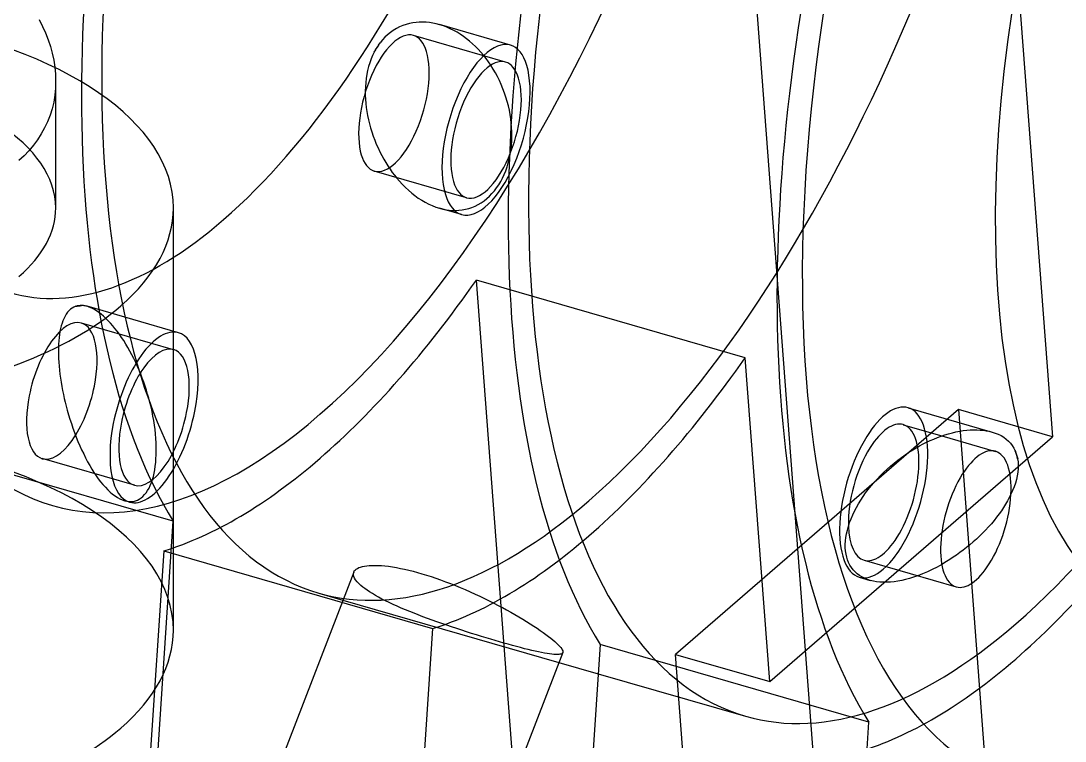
# Model space of a CAD drawing. Header units: millimetres. Extents: x -48 to 306, y -72 to 443.
# Drawn here: x 40.5 to 158.9, y 116.5 to 198.2 of the extents above; entities that cross this region are included whole.
import ezdxf

# ---------------------------------------------------------------- set-up
doc = ezdxf.new("R2010")
doc.units = ezdxf.units.MM
doc.layers.add('MAIN-1', color=7, linetype='Continuous')
doc.layers.add('MAIN-2', color=7, linetype='Continuous')

msp = doc.modelspace()

# ---------------------------------------------------------------- linework, layer by layer
at = {"layer": 'MAIN-1'}
for p, q in [((146.51, 151.53), (146.93, 151.61)), ((146.93, 151.61), (147.34, 151.68)), ((147.34, 151.68), (147.74, 151.72)), ((147.74, 151.72), (148.13, 151.76)), ((148.13, 151.76), (148.52, 151.77)), ((148.52, 151.77), (148.89, 151.77)), ((148.89, 151.77), (149.26, 151.75)), ((149.26, 151.75), (149.61, 151.72)), ((149.61, 151.72), (149.95, 151.67)), ((149.95, 151.67), (150.28, 151.61)), ((150.28, 151.61), (150.61, 151.52)), ((143.18, 150.37), (143.59, 150.56)), ((143.59, 150.56), (144, 150.73)), ((144, 150.73), (144.42, 150.9)), ((144.42, 150.9), (144.84, 151.05)), ((144.84, 151.05), (145.26, 151.2)), ((144.92, 151.08), (150.98, 149.33)), ((145.26, 151.2), (145.68, 151.32)), ((145.68, 151.32), (146.1, 151.44)), ((146.1, 151.44), (146.51, 151.53)), ((150.61, 151.52), (150.96, 151.41)), ((150.96, 151.41), (151.3, 151.27)), ((151.3, 151.27), (151.62, 151.11)), ((151.62, 151.11), (151.92, 150.93)), ((151.92, 150.93), (152.2, 150.72)), ((152.2, 150.72), (152.46, 150.5)), ((152.46, 150.5), (152.69, 150.25)), ((57.75, 141.4), (27.27, 150.2)), ((140.75, 148.95), (141.18, 149.23)), ((141.18, 149.23), (141.61, 149.5)), ((141.61, 149.5), (142, 149.74)), ((142, 149.74), (142.39, 149.96)), ((142.39, 149.96), (142.79, 150.17)), ((142.79, 150.17), (143.18, 150.37)), ((152.69, 150.25), (152.9, 149.98)), ((152.9, 149.98), (153.08, 149.7)), ((153.08, 149.7), (153.23, 149.4)), ((139.49, 148), (139.91, 148.33)), ((139.91, 148.33), (140.33, 148.64)), ((140.33, 148.64), (140.75, 148.95)), ((153.5, 148.48), (153.55, 148.13)), ((153.55, 148.13), (153.57, 147.76)), ((137.93, 146.57), (138.3, 146.94)), ((138.3, 146.94), (138.69, 147.31)), ((138.69, 147.31), (139.09, 147.66)), ((139.09, 147.66), (139.49, 148)), ((153.52, 146.97), (153.46, 146.56)), ((153.56, 147.37), (153.52, 146.97)), ((153.57, 147.76), (153.56, 147.37)), ((136.88, 145.41), (137.22, 145.8)), ((137.22, 145.8), (137.56, 146.19)), ((137.56, 146.19), (137.93, 146.57)), ((153.25, 145.73), (153.1, 145.3)), ((153.37, 146.15), (153.25, 145.73)), ((153.46, 146.56), (153.37, 146.15)), ((135.98, 144.2), (136.26, 144.61)), ((136.26, 144.61), (136.56, 145.01)), ((136.56, 145.01), (136.88, 145.41)), ((152.93, 144.88), (152.74, 144.46)), ((153.1, 145.3), (152.93, 144.88)), ((135.23, 142.97), (135.46, 143.39)), ((135.46, 143.39), (135.71, 143.8)), ((135.71, 143.8), (135.98, 144.2)), ((134.62, 141.69), (134.8, 142.12)), ((134.8, 142.12), (135, 142.55)), ((135, 142.55), (135.23, 142.97)), ((52.31, 59.93), (57.75, 141.4)), ((134.31, 140.83), (134.45, 141.26)), ((134.45, 141.26), (134.62, 141.69)), ((134.03, 139.57), (134.09, 139.98)), ((134.09, 139.98), (134.19, 140.4)), ((134.19, 140.4), (134.31, 140.83)), ((133.96, 138.77), (133.98, 139.17)), ((133.96, 138.39), (133.96, 138.77)), ((133.98, 139.17), (134.03, 139.57)), ((133.99, 138.03), (133.96, 138.39)), ((134.04, 137.68), (133.99, 138.03)), ((134.12, 137.34), (134.04, 137.68)), ((78.8, 136.14), (78.99, 136.21)), ((78.99, 136.21), (79.19, 136.27)), ((79.19, 136.27), (79.43, 136.32)), ((79.43, 136.32), (79.69, 136.36)), ((79.69, 136.36), (79.97, 136.38)), ((79.97, 136.38), (80.28, 136.4)), ((80.28, 136.4), (80.61, 136.4)), ((80.61, 136.4), (80.97, 136.39)), ((80.97, 136.39), (81.35, 136.37)), ((81.35, 136.37), (81.74, 136.34)), ((81.74, 136.34), (82.16, 136.29)), ((82.16, 136.29), (82.6, 136.22)), ((82.6, 136.22), (83.05, 136.15)), ((134.21, 137.03), (134.12, 137.34)), ((134.34, 136.72), (134.21, 137.03)), ((134.49, 136.44), (134.34, 136.72)), ((134.66, 136.16), (134.49, 136.44)), ((136.09, 136.98), (146.54, 133.96)), ((78.21, 135.63), (58.85, 85.34)), ((78.22, 135.64), (78.28, 135.76)), ((78.28, 135.76), (78.37, 135.87)), ((78.37, 135.87), (78.49, 135.97)), ((78.49, 135.97), (78.63, 136.06)), ((78.63, 136.06), (78.8, 136.14)), ((83.05, 136.15), (83.51, 136.06)), ((83.51, 136.06), (83.99, 135.96)), ((83.99, 135.96), (84.47, 135.85)), ((84.47, 135.85), (84.96, 135.73)), ((84.96, 135.73), (85.46, 135.59)), ((85.46, 135.59), (85.95, 135.45)), ((85.95, 135.45), (86.47, 135.3)), ((86.47, 135.3), (86.99, 135.13)), ((86.99, 135.13), (87.53, 134.95)), ((134.85, 135.91), (134.66, 136.16)), ((135.07, 135.67), (134.85, 135.91)), ((135.3, 135.45), (135.07, 135.67)), ((135.56, 135.26), (135.3, 135.45)), ((135.84, 135.08), (135.56, 135.26)), ((136.14, 134.93), (135.84, 135.08)), ((141.71, 135.06), (141.25, 134.92)), ((142.18, 135.22), (141.71, 135.06)), ((87.53, 134.95), (88.07, 134.76)), ((88.07, 134.76), (88.62, 134.55)), ((88.62, 134.55), (89.18, 134.34)), ((89.18, 134.34), (89.74, 134.12)), ((89.74, 134.12), (90.3, 133.89)), ((90.3, 133.89), (90.86, 133.65)), ((136.46, 134.8), (136.14, 134.93)), ((136.79, 134.7), (136.46, 134.8)), ((137.15, 134.61), (136.79, 134.7)), ((137.51, 134.54), (137.15, 134.61)), ((137.89, 134.5), (137.51, 134.54)), ((138.28, 134.48), (137.89, 134.5)), ((138.67, 134.48), (138.28, 134.48)), ((139.07, 134.5), (138.67, 134.48)), ((139.49, 134.55), (139.07, 134.5)), ((139.92, 134.61), (139.49, 134.55)), ((140.36, 134.69), (139.92, 134.61)), ((140.8, 134.8), (140.36, 134.69)), ((141.25, 134.92), (140.8, 134.8)), ((74.24, 133.26), (76.99, 132.47)), ((90.86, 133.65), (91.42, 133.4)), ((91.42, 133.4), (91.97, 133.15)), ((91.97, 133.15), (92.52, 132.9)), ((92.52, 132.9), (93.05, 132.64)), ((93.05, 132.64), (93.58, 132.38)), ((93.58, 132.38), (94.09, 132.12)), ((94.09, 132.12), (94.59, 131.86)), ((94.59, 131.86), (95.07, 131.61)), ((95.07, 131.61), (95.55, 131.35)), ((95.55, 131.35), (96.02, 131.08)), ((96.02, 131.08), (96.49, 130.82)), ((96.49, 130.82), (96.94, 130.55)), ((96.94, 130.55), (97.39, 130.29)), ((97.39, 130.29), (97.82, 130.02)), ((97.82, 130.02), (98.23, 129.76)), ((98.23, 129.76), (98.62, 129.51)), ((98.62, 129.51), (99, 129.26)), ((99, 129.26), (99.36, 129.02)), ((99.36, 129.02), (99.69, 128.79)), ((99.69, 128.79), (100, 128.56)), ((100, 128.56), (100.29, 128.35)), ((100.29, 128.35), (100.56, 128.14)), ((100.56, 128.14), (100.8, 127.95)), ((100.8, 127.95), (101.01, 127.76)), ((106.15, 127.43), (100.71, 45.96)), ((101.01, 127.76), (101.22, 127.58)), ((101.22, 127.58), (101.4, 127.4)), ((101.4, 127.4), (101.56, 127.24)), ((101.56, 127.24), (101.69, 127.08)), ((101.69, 127.08), (101.8, 126.94)), ((101.8, 126.94), (101.87, 126.81)), ((101.87, 126.81), (101.92, 126.69)), ((136.63, 118.63), (106.15, 127.43)), ((101.92, 126.51), (82.56, 76.21)), ((101.92, 126.69), (101.93, 126.59)), ((101.93, 126.59), (101.92, 126.5)), ((101.49, 125.39), (105.93, 124.11)), ((126.22, -37.35), (136.63, 118.63))]:
    msp.add_line(p, q, dxfattribs=at)
for centre, major_axis, start_param, end_param in [((74.39, 248.22), (31.92, 110.58), 0.588003, 2.769994), ((104.88, 239.42), (31.92, 110.58), 0.588003, 2.769994), ((104.88, 239.42), (30.64, 106.16), 0.588003, 3.141593), ((153.28, 225.45), (-31.92, -110.58), -2.55359, -0.371599), ((183.76, 216.64), (-31.92, -110.58), -2.55359, -0.371599), ((183.76, 216.64), (30.33, 105.05), 0.588003, 3.439114), ((194.7, 213.49), (24.26, 84.04), 0.588003, 3.141593), ((148.76, 141.65), (2.22, 7.69), 0.000007, 0.980702), ((148.76, 141.65), (2.22, 7.69), -2.160891, 0.000007), ((194.22, 213.63), (-24.53, -84.96), -0.598276, -0.581913), ((148.76, 141.65), (2.22, 7.69), 0.980702, 3.141599), ((138.31, 144.67), (2.22, 7.69), 2.211958, 3.141599), ((138.31, 144.67), (2.77, 9.61), -3.024718, -2.49809), ((148.76, 141.65), (2.22, 7.69), -3.141586, -2.160891)]:
    msp.add_ellipse(centre, major_axis=major_axis, ratio=0.433013, start_param=start_param, end_param=end_param, dxfattribs=at)
at = {"layer": 'MAIN-2'}
for p, q in [((131.94, 93.89), (121.52, 231.83)), ((152.01, 223.03), (157.45, 150.98)), ((42.54, 198.29), (42.93, 197.53)), ((84.52, 197.85), (84.15, 197.75)), ((84.9, 197.93), (84.52, 197.85)), ((85.28, 197.98), (84.9, 197.93)), ((85.65, 198.01), (85.28, 197.98)), ((86.03, 198.01), (85.65, 198.01)), ((86.41, 198), (86.03, 198.01)), ((86.8, 197.96), (86.41, 198)), ((87.19, 197.9), (86.8, 197.96)), ((87.58, 197.82), (87.19, 197.9)), ((87.98, 197.71), (87.58, 197.82)), ((42.93, 197.53), (43.27, 196.78)), ((43.27, 196.78), (43.57, 196.02)), ((82.05, 196.58), (81.75, 196.29)), ((82.37, 196.84), (82.05, 196.58)), ((82.7, 197.07), (82.37, 196.84)), ((83.05, 197.28), (82.7, 197.07)), ((83.41, 197.46), (83.05, 197.28)), ((83.77, 197.62), (83.41, 197.46)), ((84.15, 197.75), (83.77, 197.62)), ((96, 195.4), (87.93, 197.73)), ((88.38, 197.58), (87.98, 197.71)), ((88.77, 197.43), (88.38, 197.58)), ((89.16, 197.26), (88.77, 197.43)), ((89.55, 197.07), (89.16, 197.26)), ((89.93, 196.86), (89.55, 197.07)), ((90.3, 196.63), (89.93, 196.86)), ((90.67, 196.38), (90.3, 196.63)), ((43.57, 196.02), (43.82, 195.26)), ((81.46, 195.99), (81.2, 195.66)), ((81.75, 196.29), (81.46, 195.99)), ((95.44, 193.48), (84.99, 196.49)), ((91.02, 196.12), (90.67, 196.38)), ((91.36, 195.84), (91.02, 196.12)), ((91.69, 195.56), (91.36, 195.84)), ((92.01, 195.26), (91.69, 195.56)), ((43.82, 195.26), (44.03, 194.48)), ((44.03, 194.48), (44.19, 193.69)), ((80.35, 194.23), (80.18, 193.83)), ((80.53, 194.6), (80.35, 194.23)), ((92.32, 194.94), (92.01, 195.26)), ((92.63, 194.61), (92.32, 194.94)), ((92.93, 194.26), (92.63, 194.61)), ((93.22, 193.89), (92.93, 194.26)), ((44.19, 193.69), (44.31, 192.9)), ((80.03, 193.41), (79.9, 192.98)), ((80.18, 193.83), (80.03, 193.41)), ((93.5, 193.5), (93.22, 193.89)), ((93.78, 193.11), (93.5, 193.5)), ((94.04, 192.69), (93.78, 193.11)), ((44.31, 192.9), (44.39, 192.11)), ((44.39, 192.11), (44.41, 191.32)), ((79.7, 192.09), (79.62, 191.62)), ((79.79, 192.54), (79.7, 192.09)), ((79.9, 192.98), (79.79, 192.54)), ((94.29, 192.27), (94.04, 192.69)), ((94.52, 191.83), (94.29, 192.27)), ((44.41, 191.32), (44.39, 190.52)), ((44.42, 176.94), (44.42, 191.31)), ((79.54, 190.68), (79.53, 190.2)), ((79.57, 191.15), (79.54, 190.68)), ((79.62, 191.62), (79.57, 191.15)), ((94.75, 191.38), (94.52, 191.83)), ((94.95, 190.92), (94.75, 191.38)), ((95.14, 190.45), (94.95, 190.92)), ((44.32, 189.73), (44.19, 188.95)), ((44.39, 190.52), (44.32, 189.73)), ((79.53, 190.2), (79.53, 189.73)), ((79.53, 189.73), (79.55, 189.26)), ((95.32, 189.97), (95.14, 190.45)), ((95.48, 189.49), (95.32, 189.97)), ((95.62, 189.01), (95.48, 189.49)), ((44.19, 188.95), (44.01, 188.19)), ((79.55, 189.26), (79.58, 188.79)), ((79.58, 188.79), (79.64, 188.34)), ((79.64, 188.34), (79.7, 187.88)), ((95.75, 188.52), (95.62, 189.01)), ((95.86, 188.04), (95.75, 188.52)), ((43.78, 187.44), (43.5, 186.72)), ((44.01, 188.19), (43.78, 187.44)), ((79.7, 187.88), (79.78, 187.41)), ((79.78, 187.41), (79.88, 186.94)), ((95.95, 187.55), (95.86, 188.04)), ((96.02, 187.06), (95.95, 187.55)), ((43.16, 186.01), (42.78, 185.33)), ((43.5, 186.72), (43.16, 186.01)), ((79.88, 186.94), (80, 186.48)), ((80, 186.48), (80.12, 186.01)), ((80.12, 186.01), (80.26, 185.55)), ((96.08, 186.56), (96.02, 187.06)), ((96.12, 186.06), (96.08, 186.56)), ((96.14, 185.55), (96.12, 186.06)), ((42.78, 185.33), (42.36, 184.67)), ((80.26, 185.55), (80.42, 185.09)), ((80.42, 185.09), (80.59, 184.63)), ((96.13, 184.53), (96.14, 185.04)), ((96.14, 185.04), (96.14, 185.55)), ((41.89, 184.04), (41.38, 183.43)), ((42.36, 184.67), (41.89, 184.04)), ((80.59, 184.63), (80.77, 184.18)), ((80.77, 184.18), (80.97, 183.74)), ((80.97, 183.74), (81.17, 183.31)), ((96.04, 183.52), (96.09, 184.02)), ((96.09, 184.02), (96.13, 184.53)), ((40.84, 182.86), (40.25, 182.32)), ((41.38, 183.43), (40.84, 182.86)), ((81.17, 183.31), (81.39, 182.89)), ((81.39, 182.89), (81.61, 182.48)), ((81.61, 182.48), (81.85, 182.08)), ((95.74, 182.07), (95.86, 182.54)), ((95.86, 182.54), (95.96, 183.02)), ((95.96, 183.02), (96.04, 183.52)), ((81.85, 182.08), (82.09, 181.7)), ((82.09, 181.7), (82.33, 181.33)), ((82.33, 181.33), (82.59, 180.97)), ((95.45, 181.16), (95.6, 181.6)), ((95.6, 181.6), (95.74, 182.07)), ((91, 178.1), (80.55, 181.12)), ((82.59, 180.97), (82.84, 180.64)), ((82.84, 180.64), (83.11, 180.3)), ((83.11, 180.3), (83.39, 179.98)), ((94.88, 179.93), (95.08, 180.32)), ((95.08, 180.32), (95.27, 180.73)), ((95.27, 180.73), (95.45, 181.16)), ((83.39, 179.98), (83.72, 179.62)), ((83.72, 179.62), (84.07, 179.27)), ((84.07, 179.27), (84.42, 178.94)), ((84.42, 178.94), (84.79, 178.63)), ((93.89, 178.56), (94.16, 178.87)), ((94.16, 178.87), (94.42, 179.21)), ((94.42, 179.21), (94.66, 179.56)), ((94.66, 179.56), (94.88, 179.93)), ((84.79, 178.63), (85.16, 178.33)), ((85.16, 178.33), (85.54, 178.06)), ((85.54, 178.06), (85.93, 177.81)), ((85.93, 177.81), (86.32, 177.58)), ((92.66, 177.51), (92.99, 177.74)), ((92.99, 177.74), (93.3, 177.99)), ((93.3, 177.99), (93.6, 178.26)), ((93.6, 178.26), (93.89, 178.56)), ((57.76, 129.06), (57.76, 176.94)), ((86.32, 177.58), (86.72, 177.38)), ((86.72, 177.38), (87.12, 177.2)), ((87.12, 177.2), (87.52, 177.04)), ((87.52, 177.04), (87.93, 176.91)), ((87.93, 176.91), (88.3, 176.81)), ((90.45, 176.18), (87.93, 176.91)), ((88.3, 176.81), (88.67, 176.74)), ((88.67, 176.74), (89.04, 176.69)), ((89.04, 176.69), (89.4, 176.66)), ((89.4, 176.66), (89.77, 176.65)), ((89.77, 176.65), (90.14, 176.67)), ((90.14, 176.67), (90.52, 176.71)), ((90.52, 176.71), (90.89, 176.78)), ((90.89, 176.78), (91.26, 176.87)), ((91.26, 176.87), (91.62, 176.99)), ((91.62, 176.99), (91.97, 177.14)), ((91.97, 177.14), (92.32, 177.31)), ((92.32, 177.31), (92.66, 177.51)), ((122.61, 159.94), (92.12, 168.74)), ((96.4, 112.16), (92.12, 168.74)), ((47.45, 165.87), (47.36, 165.88)), ((47.56, 165.86), (47.45, 165.87)), ((47.66, 165.85), (47.56, 165.86)), ((47.76, 165.83), (47.66, 165.85)), ((47.87, 165.8), (47.76, 165.83)), ((47.98, 165.78), (47.87, 165.8)), ((45.48, 164.67), (45.36, 164.42)), ((45.62, 164.9), (45.48, 164.67)), ((45.77, 165.11), (45.62, 164.9)), ((45.94, 165.29), (45.77, 165.11)), ((46.11, 165.45), (45.94, 165.29)), ((46.3, 165.58), (46.11, 165.45)), ((46.49, 165.69), (46.3, 165.58)), ((46.69, 165.78), (46.49, 165.69)), ((48.23, 165.69), (47.98, 165.78)), ((58.34, 162.79), (47.98, 165.78)), ((48.5, 165.58), (48.23, 165.69)), ((48.76, 165.44), (48.5, 165.58)), ((49.03, 165.28), (48.76, 165.44)), ((49.31, 165.09), (49.03, 165.28)), ((49.58, 164.88), (49.31, 165.09)), ((49.85, 164.65), (49.58, 164.88)), ((50.12, 164.41), (49.85, 164.65)), ((45.05, 163.56), (44.97, 163.25)), ((45.14, 163.86), (45.05, 163.56)), ((45.24, 164.15), (45.14, 163.86)), ((45.36, 164.42), (45.24, 164.15)), ((57.78, 160.86), (47.33, 163.88)), ((50.38, 164.14), (50.12, 164.41)), ((50.64, 163.87), (50.38, 164.14)), ((50.89, 163.58), (50.64, 163.87)), ((51.14, 163.27), (50.89, 163.58)), ((44.8, 162.25), (44.77, 161.88)), ((44.85, 162.59), (44.8, 162.25)), ((44.9, 162.93), (44.85, 162.59)), ((44.97, 163.25), (44.9, 162.93)), ((51.39, 162.95), (51.14, 163.27)), ((51.64, 162.61), (51.39, 162.95)), ((51.89, 162.26), (51.64, 162.61)), ((52.13, 161.89), (51.89, 162.26)), ((44.73, 161.11), (44.72, 160.7)), ((44.74, 161.5), (44.73, 161.11)), ((44.77, 161.88), (44.74, 161.5)), ((52.37, 161.5), (52.13, 161.89)), ((52.61, 161.1), (52.37, 161.5)), ((52.84, 160.69), (52.61, 161.1)), ((44.72, 160.7), (44.73, 160.29)), ((44.73, 160.29), (44.74, 159.86)), ((53.06, 160.28), (52.84, 160.69)), ((53.28, 159.85), (53.06, 160.28)), ((125.39, 123.21), (122.61, 159.94)), ((44.74, 159.86), (44.77, 159.43)), ((44.77, 159.43), (44.8, 158.98)), ((44.8, 158.98), (44.85, 158.53)), ((53.49, 159.41), (53.28, 159.85)), ((53.69, 158.97), (53.49, 159.41)), ((53.88, 158.52), (53.69, 158.97)), ((44.85, 158.53), (44.9, 158.08)), ((44.9, 158.08), (44.96, 157.62)), ((44.96, 157.62), (45.04, 157.16)), ((54.06, 158.07), (53.88, 158.52)), ((54.24, 157.62), (54.06, 158.07)), ((54.4, 157.17), (54.24, 157.62)), ((45.04, 157.16), (45.11, 156.7)), ((45.11, 156.7), (45.2, 156.25)), ((54.56, 156.72), (54.4, 157.17)), ((54.7, 156.28), (54.56, 156.72)), ((45.2, 156.25), (45.29, 155.79)), ((45.29, 155.79), (45.39, 155.34)), ((45.39, 155.34), (45.5, 154.9)), ((54.84, 155.83), (54.7, 156.28)), ((54.97, 155.37), (54.84, 155.83)), ((55.1, 154.87), (54.97, 155.37)), ((45.5, 154.9), (45.61, 154.45)), ((45.61, 154.45), (45.73, 154)), ((45.73, 154), (45.88, 153.49)), ((55.23, 154.36), (55.1, 154.87)), ((55.34, 153.85), (55.23, 154.36)), ((146.78, 154.06), (114.71, 126.29)), ((141.08, 154.27), (150.62, 151.52)), ((157.45, 150.98), (146.78, 154.06)), ((146.78, 154.06), (151.76, 88.17)), ((45.88, 153.49), (46.03, 152.98)), ((46.03, 152.98), (46.2, 152.47)), ((55.44, 153.33), (55.34, 153.85)), ((55.54, 152.82), (55.44, 153.33)), ((55.62, 152.31), (55.54, 152.82)), ((46.2, 152.47), (46.37, 151.96)), ((46.37, 151.96), (46.55, 151.45)), ((55.68, 151.8), (55.62, 152.31)), ((55.74, 151.3), (55.68, 151.8)), ((140.53, 152.35), (144.92, 151.08)), ((46.55, 151.45), (46.74, 150.95)), ((46.74, 150.95), (46.94, 150.46)), ((46.94, 150.46), (47.15, 149.97)), ((55.78, 150.8), (55.74, 151.3)), ((55.81, 150.31), (55.78, 150.8)), ((125.39, 123.21), (157.45, 150.98)), ((47.15, 149.97), (47.36, 149.49)), ((47.36, 149.49), (47.59, 149.03)), ((55.82, 149.84), (55.81, 150.31)), ((55.81, 148.92), (55.82, 149.37)), ((55.82, 149.37), (55.82, 149.84)), ((53.35, 145.49), (42.89, 148.51)), ((47.59, 149.03), (47.81, 148.58)), ((47.81, 148.58), (48.04, 148.14)), ((48.04, 148.14), (48.28, 147.72)), ((55.71, 147.65), (55.76, 148.05)), ((55.76, 148.05), (55.79, 148.48)), ((55.79, 148.48), (55.81, 148.92)), ((48.28, 147.72), (48.52, 147.32)), ((48.52, 147.32), (48.76, 146.93)), ((48.76, 146.93), (49, 146.57)), ((55.49, 146.49), (55.57, 146.87)), ((55.57, 146.87), (55.65, 147.25)), ((55.65, 147.25), (55.71, 147.65)), ((49, 146.57), (49.25, 146.22)), ((49.25, 146.22), (49.51, 145.88)), ((49.51, 145.88), (49.78, 145.56)), ((55.14, 145.47), (55.27, 145.79)), ((55.27, 145.79), (55.38, 146.13)), ((55.38, 146.13), (55.49, 146.49)), ((49.78, 145.56), (50.05, 145.25)), ((50.05, 145.25), (50.32, 144.97)), ((50.32, 144.97), (50.6, 144.71)), ((50.6, 144.71), (50.87, 144.48)), ((50.87, 144.48), (51.15, 144.27)), ((54.5, 144.42), (54.68, 144.64)), ((54.68, 144.64), (54.84, 144.89)), ((54.84, 144.89), (55, 145.17)), ((55, 145.17), (55.14, 145.47)), ((51.15, 144.27), (51.43, 144.09)), ((51.43, 144.09), (51.7, 143.94)), ((51.7, 143.94), (51.97, 143.82)), ((51.97, 143.82), (52.24, 143.73)), ((52.24, 143.73), (52.5, 143.67)), ((52.79, 143.57), (52.24, 143.73)), ((52.5, 143.67), (52.75, 143.64)), ((52.75, 143.64), (52.99, 143.63)), ((52.99, 143.63), (53.23, 143.66)), ((53.23, 143.66), (53.46, 143.71)), ((53.46, 143.71), (53.68, 143.8)), ((53.68, 143.8), (53.9, 143.91)), ((53.9, 143.91), (54.11, 144.05)), ((54.11, 144.05), (54.31, 144.22)), ((54.31, 144.22), (54.5, 144.42)), ((152.14, 143.34), (151.91, 142.97)), ((152.35, 143.7), (152.14, 143.34)), ((152.55, 144.08), (152.35, 143.7)), ((152.74, 144.46), (152.55, 144.08)), ((151.4, 142.23), (151.12, 141.86)), ((151.66, 142.6), (151.4, 142.23)), ((151.91, 142.97), (151.66, 142.6)), ((150.52, 141.12), (150.2, 140.76)), ((150.83, 141.49), (150.52, 141.12)), ((151.12, 141.86), (150.83, 141.49)), ((149.53, 140.05), (149.18, 139.71)), ((149.87, 140.4), (149.53, 140.05)), ((150.2, 140.76), (149.87, 140.4)), ((148.09, 138.73), (147.71, 138.42)), ((148.46, 139.05), (148.09, 138.73)), ((148.82, 139.38), (148.46, 139.05)), ((149.18, 139.71), (148.82, 139.38)), ((56.67, 138.04), (48.91, 21.99)), ((56.67, 138.04), (87.15, 129.24)), ((146.58, 137.57), (146.21, 137.31)), ((146.96, 137.84), (146.58, 137.57)), ((147.34, 138.13), (146.96, 137.84)), ((147.71, 138.42), (147.34, 138.13)), ((144.37, 136.21), (143.82, 135.93)), ((144.91, 136.5), (144.37, 136.21)), ((145.43, 136.82), (144.91, 136.5)), ((145.82, 137.06), (145.43, 136.82)), ((146.21, 137.31), (145.82, 137.06)), ((78.18, 135.48), (78.22, 135.64)), ((78.18, 135.31), (78.18, 135.48)), ((78.22, 135.13), (78.18, 135.31)), ((78.31, 134.94), (78.22, 135.13)), ((135.53, 135.06), (136.77, 134.7)), ((142.73, 135.43), (142.18, 135.22)), ((143.28, 135.67), (142.73, 135.43)), ((143.82, 135.93), (143.28, 135.67)), ((78.43, 134.74), (78.31, 134.94)), ((78.59, 134.54), (78.43, 134.74)), ((78.79, 134.33), (78.59, 134.54)), ((79.02, 134.11), (78.79, 134.33)), ((79.23, 133.94), (79.02, 134.11)), ((79.47, 133.76), (79.23, 133.94)), ((79.73, 133.57), (79.47, 133.76)), ((80.02, 133.38), (79.73, 133.57)), ((80.34, 133.19), (80.02, 133.38)), ((80.67, 132.99), (80.34, 133.19)), ((81.03, 132.79), (80.67, 132.99)), ((81.41, 132.58), (81.03, 132.79)), ((76.99, 132.47), (101.49, 125.39)), ((81.81, 132.38), (81.41, 132.58)), ((82.24, 132.18), (81.81, 132.38)), ((82.67, 131.97), (82.24, 132.18)), ((83.13, 131.77), (82.67, 131.97)), ((83.59, 131.56), (83.13, 131.77)), ((84.07, 131.36), (83.59, 131.56)), ((84.56, 131.16), (84.07, 131.36)), ((85.05, 130.96), (84.56, 131.16)), ((85.54, 130.77), (85.05, 130.96)), ((86.05, 130.58), (85.54, 130.77)), ((86.57, 130.38), (86.05, 130.58)), ((87.1, 130.19), (86.57, 130.38)), ((87.15, 129.24), (84.38, 87.7)), ((87.64, 130), (87.1, 130.19)), ((88.2, 129.8), (87.64, 130)), ((88.76, 129.61), (88.2, 129.8)), ((89.32, 129.42), (88.76, 129.61)), ((89.89, 129.23), (89.32, 129.42)), ((90.46, 129.04), (89.89, 129.23)), ((91.02, 128.86), (90.46, 129.04)), ((91.58, 128.68), (91.02, 128.86)), ((92.14, 128.51), (91.58, 128.68)), ((92.69, 128.34), (92.14, 128.51)), ((93.23, 128.18), (92.69, 128.34)), ((93.75, 128.02), (93.23, 128.18)), ((94.27, 127.87), (93.75, 128.02)), ((94.76, 127.72), (94.27, 127.87)), ((95.25, 127.58), (94.76, 127.72)), ((95.74, 127.45), (95.25, 127.58)), ((96.21, 127.32), (95.74, 127.45)), ((96.68, 127.19), (96.21, 127.32)), ((97.14, 127.07), (96.68, 127.19)), ((97.58, 126.95), (97.14, 127.07)), ((98, 126.85), (97.58, 126.95)), ((98.41, 126.75), (98, 126.85)), ((98.8, 126.66), (98.41, 126.75)), ((99.17, 126.58), (98.8, 126.66)), ((99.52, 126.5), (99.17, 126.58)), ((99.84, 126.44), (99.52, 126.5)), ((100.15, 126.39), (99.84, 126.44)), ((100.43, 126.35), (100.15, 126.39)), ((100.68, 126.31), (100.43, 126.35)), ((100.91, 126.29), (100.68, 126.31)), ((101.11, 126.28), (100.91, 126.29)), ((101.29, 126.28), (101.11, 126.28)), ((101.46, 126.29), (101.29, 126.28)), ((101.59, 126.31), (101.46, 126.29)), ((101.71, 126.34), (101.59, 126.31)), ((101.8, 126.38), (101.71, 126.34)), ((101.87, 126.44), (101.8, 126.38)), ((101.92, 126.5), (101.87, 126.44)), ((119.69, 60.4), (114.71, 126.29)), ((114.71, 126.29), (125.39, 123.21)), ((105.93, 124.11), (122.63, 119.29))]:
    msp.add_line(p, q, dxfattribs=at)
for centre, major_axis, ratio, start_param, end_param in [((74.39, 248.22), (-30.33, -105.05), 0.433013, 0.588003, 3.729595), ((63.46, 251.37), (-24.26, -84.04), 0.433013, 0.588003, 3.141593), ((153.28, 225.45), (30.64, 106.16), 0.433013, 0.588003, 3.141593), ((104.88, 239.42), (30.64, 106.16), 0.433013, -2.55359, -1.235474), ((153.28, 225.45), (30.64, 106.16), 0.433013, -2.55359, -1.235474), ((13.31, 176.94), (-44.45, 0), 0.5, -3.141581, -0.627737), ((74.39, 248.22), (-30.33, -105.05), 0.433013, -0.982931, 0.588003), ((82.77, 188.81), (-2.22, -7.69), 0.433013, -3.141586, -0.590095), ((63.94, 251.23), (24.53, 84.96), 0.433013, -2.169073, -2.152709), ((82.77, 188.81), (-2.77, -9.61), 0.433013, -2.233297, -2.088485), ((82.77, 188.81), (-2.22, -7.69), 0.433013, 2.551498, 3.141599), ((93.22, 185.79), (-2.77, -9.61), 0.433013, -3.141586, -0.590095), ((93.22, 185.79), (-2.77, -9.61), 0.433013, 2.551498, 3.141599), ((82.77, 188.81), (-2.22, -7.69), 0.433013, 0.000007, 2.551498), ((13.31, 176.94), (-31.11, 0), 0.5, -3.141581, -0.523599), ((93.22, 185.79), (-2.22, -7.69), 0.433013, -3.141586, -0.590095), ((93.22, 185.79), (-2.77, -9.61), 0.433013, 0.000007, 2.551498), ((93.22, 185.79), (-2.22, -7.69), 0.433013, 2.551498, 3.141599), ((93.22, 185.79), (-2.22, -7.69), 0.433013, 0.000007, 2.551498), ((82.77, 188.81), (-2.22, -7.69), 0.433013, -0.590095, 0.000007), ((93.22, 185.79), (-2.22, -7.69), 0.433013, -0.590095, 0.000007), ((93.22, 185.79), (-2.77, -9.61), 0.433013, -0.590095, 0.000007), ((13.31, 176.94), (-31.11, 0), 0.5, 2.617994, 3.141604), ((13.31, 176.94), (-44.45, 0), 0.5, 2.617994, 3.141604), ((63.46, 251.37), (-24.26, -84.04), 0.433013, 0, 0.588003), ((74.39, 248.22), (31.92, 110.58), 0.433013, -2.55359, -2.240422), ((13.31, 176.94), (-44.45, 0), 0.5, 1.824515, 2.617994), ((45.11, 156.19), (-2.77, -9.61), 0.433013, -3.018695, -2.873884), ((63.94, 251.23), (24.53, 84.96), 0.433013, -2.954471, -2.938108), ((45.11, 156.19), (-2.22, -7.69), 0.433013, -3.141586, -1.375493), ((45.11, 156.19), (-2.22, -7.69), 0.433013, 1.7661, 3.141599), ((55.57, 153.18), (-2.77, -9.61), 0.433013, -3.141586, -1.375493), ((55.57, 153.18), (-2.77, -9.61), 0.433013, 1.7661, 3.141599), ((55.57, 153.18), (-2.22, -7.69), 0.433013, -3.141586, -1.375493), ((55.57, 153.18), (-2.22, -7.69), 0.433013, 1.7661, 3.141599), ((104.88, 239.42), (31.92, 110.58), 0.433013, -2.55359, -2.240422), ((45.11, 156.19), (-2.22, -7.69), 0.433013, 0.000007, 1.7661), ((45.11, 156.19), (-2.22, -7.69), 0.433013, -1.375493, 0.000007), ((138.31, 144.67), (2.77, 9.61), 0.433013, 0.000007, 0.980702), ((138.31, 144.67), (2.77, 9.61), 0.433013, -2.160891, 0.000007), ((13.31, 129.06), (-44.45, 0), 0.5, -3.141581, -0.523599), ((55.57, 153.18), (-2.77, -9.61), 0.433013, 0.000007, 1.7661), ((55.57, 153.18), (-2.22, -7.69), 0.433013, 0.000007, 1.7661), ((55.57, 153.18), (-2.77, -9.61), 0.433013, -1.375493, 0.000007), ((55.57, 153.18), (-2.22, -7.69), 0.433013, -1.375493, 0.000007), ((138.31, 144.67), (2.22, 7.69), 0.433013, 0.000007, 0.980702), ((138.31, 144.67), (2.22, 7.69), 0.433013, -2.160891, 0.000007), ((138.31, 144.67), (2.77, 9.61), 0.433013, 0.980702, 3.141599), ((138.31, 144.67), (2.22, 7.69), 0.433013, 0.980702, 2.211958), ((148.76, 141.65), (2.77, 9.61), 0.433013, -0.6625, -0.517689), ((74.39, 248.22), (31.92, 110.58), 0.433013, -2.866759, -2.55359), ((153.28, 225.45), (-31.92, -110.58), 0.433013, 0.588003, 0.901171), ((104.88, 239.42), (30.64, 106.16), 0.433013, -3.141592, -2.55359), ((104.88, 239.42), (31.92, 110.58), 0.433013, -2.866759, -2.55359), ((138.31, 144.67), (2.22, 7.69), 0.433013, -3.141586, -2.160891), ((138.31, 144.67), (2.77, 9.61), 0.433013, -2.49809, -2.160891), ((138.31, 144.67), (2.77, 9.61), 0.433013, -3.141586, -3.024718), ((153.28, 225.45), (30.64, 106.16), 0.433013, -3.141592, -2.55359), ((13.31, 129.06), (-44.45, 0), 0.5, 2.617994, 3.141604), ((153.28, 225.45), (-31.92, -110.58), 0.433013, 0.274834, 0.588003), ((13.31, 129.06), (-44.45, 0), 0.5, 1.823421, 2.617994)]:
    msp.add_ellipse(centre, major_axis=major_axis, ratio=ratio, start_param=start_param, end_param=end_param, dxfattribs=at)

doc.saveas('drawing.dxf')
